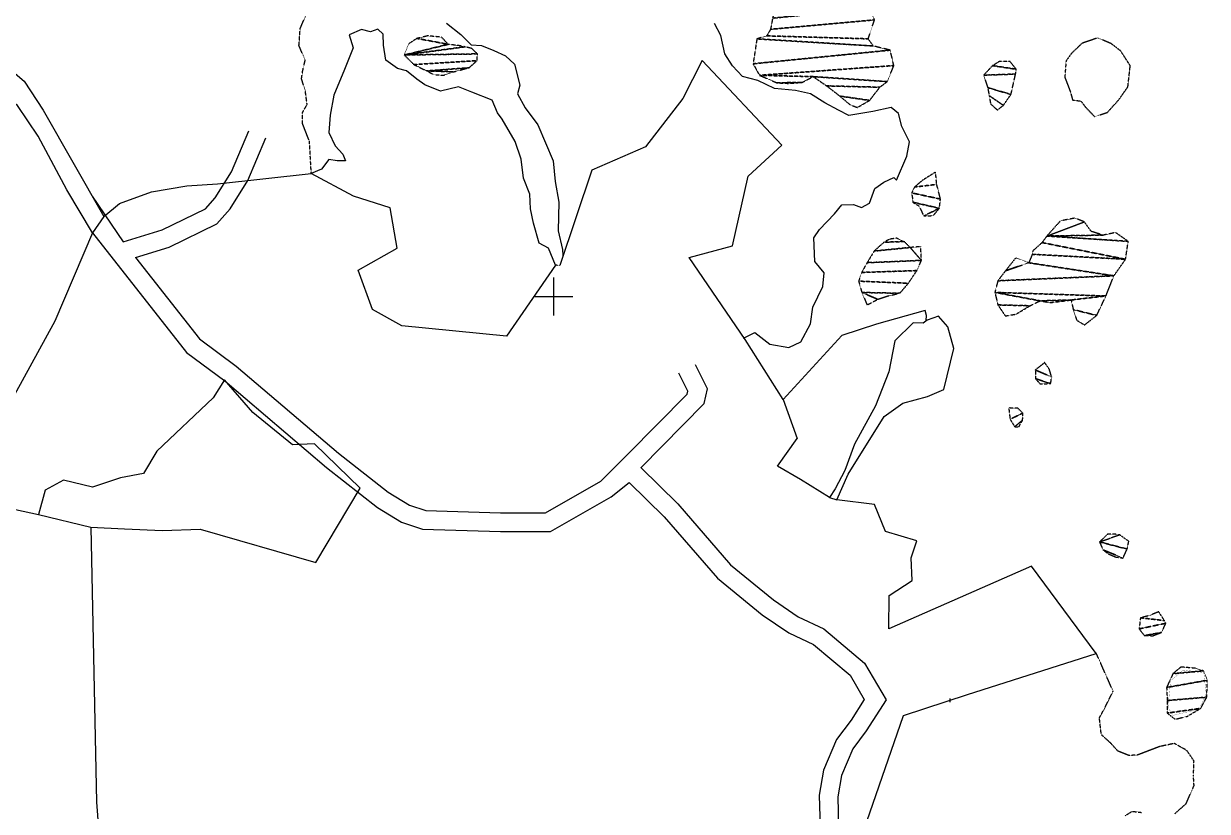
# Model space of a CAD drawing. Header units: metres. Extents: x 619047 to 657292, y 1301217 to 1319844.
# Drawn here: x 653645 to 654890, y 1317189 to 1318017 of the extents above; entities that cross this region are included whole.
import ezdxf

# ---------------------------------------------------------------- set-up
doc = ezdxf.new("R2010")
doc.units = ezdxf.units.M
doc.linetypes.add('HIDDEN', pattern=[0.375, 0.25, -0.125])
for name, color, linetype in [('2', 1, 'Continuous'), ('3', 7, 'Continuous'), ('42', 7, 'Continuous'), ('CVL_CUADCON_LIN', 8, 'Continuous')]:
    doc.layers.add(name, color=color, linetype=linetype)

# ---------------------------------------------------------------- blocks, each defined once
blk = doc.blocks.new('COORD')
at = {"layer": '42', "color": 2, "linetype": 'Continuous'}
for p, q in [((0, -2), (0, 2)), ((-2, 0), (2, 0))]:
    blk.add_line(p, q, dxfattribs=at)
blk = doc.blocks.new('COORD$')
at = {"layer": '42', "color": 2, "linetype": 'Continuous'}
blk.add_blockref('COORD', (0, 0), dxfattribs=at)

msp = doc.modelspace()

# ---------------------------------------------------------------- linework, layer by layer
at = {"layer": '2', "color": 1, "linetype": 'Continuous'}
for p, q in [((653728.94973, 1317814.28333), (653716.95373, 1317797.12233)), ((654443.93173, 1317621.84133), (654404.10773, 1317684.98633)), ((654443.93173, 1317621.84133), (654458.61073, 1317580.80433)), ((654492.83473, 1317518.61733), (654500.48473, 1317516.15633)), ((653660.36573, 1317500.96233), (653715.41173, 1317487.61333))]:
    msp.add_line(p, q, dxfattribs=at)
for points in [[(654089.58973, 1318017.87333), (654104.71273, 1318005.85033), (654115.75873, 1317995.05033), (654126.43373, 1317994.40933), (654139.44673, 1317989.22233), (654151.70473, 1317983.51833), (654161.20273, 1317974.73333), (654166.79173, 1317952.43733), (654164.60773, 1317943.51833), (654172.65173, 1317928.61933), (654185.81073, 1317910.72833), (654201.98873, 1317873.05333), (654204.01673, 1317851.22333), (654207.82173, 1317829.41533), (654207.15173, 1317799.16933), (654211.69273, 1317779.65633), (654212.25373, 1317773.22033)], [(654402.18473, 1317686.43033), (654414.11373, 1317692.27433), (654429.99873, 1317680.25933), (654449.85473, 1317676.42033), (654462.74073, 1317682.41233), (654472.68173, 1317701.58333), (654475.27773, 1317718.89133), (654485.69473, 1317740.86333), (654487.05573, 1317755.10833), (654477.26573, 1317767.19233), (654476.21873, 1317792.08233), (654482.21573, 1317800.79033), (654498.02973, 1317817.23333), (654505.79473, 1317826.72333), (654517.98573, 1317826.86333), (654526.40173, 1317823.91033), (654534.98673, 1317828.32833), (654540.39673, 1317843.88933), (654549.97273, 1317850.60533), (654560.58673, 1317855.30133), (654563.41273, 1317852.53833), (654574.04573, 1317877.81533), (654576.91873, 1317893.09433), (654569.11373, 1317909.26733), (654565.40173, 1317922.94633), (654557.71273, 1317928.95633), (654538.45473, 1317924.92433), (654513.10173, 1317920.82333), (654502.11673, 1317926.28733), (654487.80473, 1317934.00133), (654472.96473, 1317943.48733), (654456.92373, 1317946.86133), (654435.05373, 1317949.15233), (654417.43073, 1317957.58933), (654401.38173, 1317961.72633), (654390.58473, 1317973.03733), (654382.82073, 1317985.65333), (654378.28173, 1318004.91233), (654371.78773, 1318017.54333)], [(654204.51673, 1317763.05733), (654196.94173, 1317781.26633), (654187.23373, 1317786.23733), (654181.40473, 1317807.26033), (654178.18273, 1317822.46933), (654177.24373, 1317837.95833), (654170.70373, 1317854.65433), (654168.18773, 1317874.69933), (654162.13173, 1317893.43333), (654148.40473, 1317916.65333), (654143.50073, 1317923.45733), (654137.75973, 1317936.85933), (654116.32773, 1317945.25333), (654102.29273, 1317950.93733), (654083.54873, 1317946.40333), (654066.96473, 1317952.82033), (654058.51473, 1317958.82233), (654047.49173, 1317967.58933), (654038.06673, 1317970.02233), (654025.77173, 1317979.02933), (654023.30873, 1317994.50133), (654022.92073, 1318006.18533), (654017.52673, 1318011.45933), (654009.68573, 1318008.57433), (654000.25673, 1318011.26233), (653987.11473, 1318005.52133), (653991.33473, 1317991.84833), (653982.19673, 1317969.12933), (653971.07573, 1317942.06833), (653967.25073, 1317921.18833), (653965.93873, 1317902.62433), (653972.44773, 1317888.72333), (653980.42173, 1317879.92133), (653983.55073, 1317872.84233), (653974.65973, 1317872.99433), (653965.75273, 1317874.41733), (653957.99573, 1317864.16433), (653947.37873, 1317859.72333)], [(653585.20073, 1317990.76233), (653606.89773, 1317981.35433), (653625.78773, 1317973.18533), (653645.02373, 1317956.88933), (653665.18473, 1317926.37333), (653728.94973, 1317814.28333)], [(654404.10773, 1317684.98633), (654345.22573, 1317771.32133), (654390.83373, 1317783.50533), (654407.31173, 1317856.91333), (654442.53373, 1317889.32933), (654358.71773, 1317978.44933), (654338.31573, 1317938.56333), (654299.22773, 1317887.79833), (654242.57273, 1317863.29133), (654208.83573, 1317762.98033)], [(653716.95373, 1317797.12233), (653690.02173, 1317842.29733), (653659.91073, 1317898.87133), (653638.20573, 1317931.14733), (653606.98073, 1317951.88033), (653525.06373, 1317963.14033), (653492.21073, 1317948.53533), (653468.99073, 1317935.56433), (653446.27873, 1317922.60033), (653417.46673, 1317910.07433), (653282.08273, 1317887.94433), (653204.53473, 1317872.57433), (653154.89673, 1317859.80933), (653092.90673, 1317838.77333)], [(653749.38107, 1317787.61929), (653790.61559, 1317800.51099), (653835.96982, 1317822.50877), (653846.32701, 1317834.2205), (653863.3096, 1317861.33224), (653881.48481, 1317904.6329)], [(653762.35417, 1317771.12962), (653797.86005, 1317782.2303), (653848.05908, 1317806.5779), (653862.08738, 1317822.44086), (653880.77412, 1317852.27317), (653899.56615, 1317897.04336)], [(653728.94973, 1317814.28333), (653745.55473, 1317828.19433), (653779.19573, 1317840.52233), (653816.46573, 1317846.53833), (653848.69873, 1317848.68533), (653947.37873, 1317859.72333)], [(654204.51673, 1317763.05733), (654153.00073, 1317688.40733), (654042.59273, 1317699.43333), (654011.91373, 1317716.39633), (653996.72073, 1317757.93633), (654037.63273, 1317781.25833), (654030.56573, 1317823.39333), (653991.80473, 1317835.69333), (653947.37873, 1317859.72333)], [(653716.95373, 1317797.12233), (653677.37373, 1317704.43233), (653626.86673, 1317612.12533), (653561.34573, 1317522.18833), (653660.36573, 1317500.96233)], [(653716.95373, 1317797.12233), (653815.91393, 1317671.33723), (653856.25712, 1317641.50995), (653963.47521, 1317550.36864), (654017.08426, 1317508.38836), (654042.27295, 1317492.89972), (654064.58324, 1317485.46734), (654146.3853, 1317482.98849), (654199.06402, 1317482.98849), (654262.89614, 1317519.53278), (654282.10418, 1317534.39962), (654318.86947, 1317498.5416), (654374.79034, 1317433.91688), (654421.97455, 1317395.49059), (654449.93673, 1317376.27952), (654476.15018, 1317364.05165), (654514.59775, 1317331.73929), (654529.45145, 1317306.41428), (654515.47211, 1317284.58088), (654500.06581, 1317264.23644), (654486.56562, 1317231.84922), (654481.87203, 1317205.45324), (654482.8723, 1317171.42316)], [(653762.35417, 1317771.12962), (653829.69386, 1317685.53632), (653868.45041, 1317656.88211), (653975.87556, 1317565.56478), (654028.30085, 1317524.51148), (654050.61723, 1317510.78904), (654068.05219, 1317504.98081), (654146.68235, 1317502.59808), (654193.84789, 1317502.59808), (654251.97097, 1317535.87391), (654280.15203, 1317563.90245)], [(654594.48073, 1317704.81833), (654594.92773, 1317710.41733), (654593.34673, 1317715.48633), (654542.17073, 1317701.20833), (654505.70973, 1317689.12233), (654443.93173, 1317621.84133)], [(654595.49073, 1317705.33833), (654591.45873, 1317702.24333), (654580.78173, 1317702.63833), (654561.67673, 1317683.61733), (654555.42573, 1317651.00233), (654541.07773, 1317615.25033), (654519.15673, 1317574.83933), (654508.78473, 1317547.26633), (654498.83273, 1317527.83533), (654492.83473, 1317518.61733)], [(654555.33273, 1317380.44733), (654555.45773, 1317415.53933), (654579.67773, 1317431.56333), (654578.90873, 1317455.45733), (654584.81173, 1317473.32033), (654551.66973, 1317483.13733), (654540.17873, 1317511.49433), (654500.48473, 1317516.15633), (654512.38673, 1317543.23633), (654550.34673, 1317604.16133), (654570.01573, 1317618.10233), (654595.86073, 1317624.98933), (654613.06073, 1317632.29333), (654623.76873, 1317675.63533), (654617.42073, 1317698.45233), (654607.64273, 1317709.53633), (654595.49073, 1317705.33833)], [(654294.0865, 1317550.10511), (654360.97188, 1317617.65521), (654364.33993, 1317633.14384), (654351.87499, 1317658.39398)], [(653715.41173, 1317487.61333), (653750.65773, 1317485.77133), (653790.82673, 1317484.16633), (653830.45273, 1317485.60633), (653952.30773, 1317450.29133), (653998.71873, 1317528.59633), (653950.94073, 1317575.38233), (653927.57573, 1317574.11633), (653886.03573, 1317608.25433), (653856.18373, 1317642.51733), (653844.19273, 1317623.57333), (653784.83373, 1317567.50633), (653770.85973, 1317543.96333), (653746.51173, 1317539.63433), (653717.14273, 1317529.65833), (653686.56873, 1317536.96033), (653667.36973, 1317526.58333), (653660.36573, 1317500.96233)], [(654280.15203, 1317563.90245), (654343.02257, 1317627.39781), (654343.72133, 1317630.6112), (654334.29126, 1317649.71363)], [(654492.83473, 1317518.61733), (654462.13273, 1317537.61433), (654438.09273, 1317551.59733), (654458.61073, 1317580.80433)], [(654294.16311, 1317550.18248), (654333.15522, 1317512.00049), (654388.49967, 1317448.0419), (654433.7377, 1317411.20056), (654459.7005, 1317393.36315), (654486.7854, 1317380.72876), (654529.80224, 1317344.57626), (654552.44857, 1317305.96514), (654531.57072, 1317273.35743), (654517.20555, 1317254.38784), (654505.49501, 1317226.294), (654501.53252, 1317204.00964), (654502.45531, 1317172.61549)], [(653715.41173, 1317487.61333), (653721.25873, 1317198.26333), (653725.75673, 1317138.09433), (653729.39273, 1317064.44733), (653603.88073, 1317067.58633), (653529.55273, 1317125.94133), (653360.56573, 1317177.11533), (653270.58573, 1317227.15933)], [(653729.39273, 1317064.44733), (653855.28073, 1317073.93733), (653877.58373, 1316939.91533), (653969.10573, 1316936.31533), (654109.94273, 1316931.20833), (654159.89473, 1316918.01133), (654205.78573, 1316904.26133), (654287.85873, 1316881.74433), (654370.84673, 1316868.39033), (654431.95073, 1316857.85533), (654477.70373, 1316856.81733), (654483.41473, 1316938.75733), (654494.18673, 1317022.78433), (654510.57573, 1317104.32933), (654519.31673, 1317141.54733), (654570.55673, 1317289.57733), (654637.91073, 1317311.65633), (654773.64673, 1317354.80833), (654705.55573, 1317446.63933), (654555.33273, 1317380.44733)]]:
    msp.add_lwpolyline(points, dxfattribs=at)
at = {"layer": '3', "color": 30, "linetype": 'HIDDEN'}
msp.add_line((654208.83573, 1317762.98033), (654204.51673, 1317763.05733), dxfattribs=at)
for points in [[(653947.37873, 1317859.72333), (653945.46873, 1317893.49633), (653938.14273, 1317912.21633), (653938.26373, 1317923.90633), (653942.99273, 1317932.34533), (653941.04973, 1317946.80633), (653937.09773, 1317959.21233), (653938.27473, 1317967.35633), (653940.93773, 1317978.82133), (653934.41173, 1317994.24733), (653935.72873, 1318012.30333), (653947.35773, 1318039.37033)], [(654799.23573, 1317988.65433), (654789.49873, 1317996.16633), (654775.31473, 1318002.33733), (654758.65873, 1317996.66033), (654747.60273, 1317986.11633), (654741.80973, 1317978.06933), (654740.48073, 1317961.02933), (654746.50173, 1317945.34433), (654748.62973, 1317936.98333), (654757.53273, 1317935.81533), (654762.43373, 1317929.26433), (654771.94373, 1317919.46333), (654785.35473, 1317923.93633), (654797.14273, 1317937.03033), (654806.85773, 1317950.77833), (654809.34773, 1317973.05233), (654799.23573, 1317988.65433)], [(654856.27273, 1317186.08633), (654868.08973, 1317196.63933), (654876.50673, 1317215.79333), (654875.88573, 1317225.69533), (654876.46773, 1317241.45633), (654868.97473, 1317252.55133), (654855.68173, 1317260.02233), (654840.47773, 1317256.79933), (654817.21173, 1317247.89333), (654808.07473, 1317247.28133), (654796.33673, 1317251.97433), (654788.61973, 1317260.52533), (654778.86673, 1317269.30733), (654776.88573, 1317287.07133), (654781.86373, 1317296.02233), (654791.29973, 1317314.93333), (654773.64673, 1317354.80833)], [(654803.97273, 1317183.96333), (654811.28573, 1317188.62133), (654821.20473, 1317187.46433)]]:
    msp.add_lwpolyline(points, dxfattribs=at)
at = {"layer": 'CVL_CUADCON_LIN', "color": 2, "ltscale": 0.5, "flags": 128}
msp.add_lwpolyline([(653716.65425, 1317835.89707), (653749.38107, 1317787.61929)], dxfattribs=at)
at = {"layer": 'CVL_CUADCON_LIN', "color": 4, "ltscale": 0.5, "const_width": 0.2, "flags": 128}
msp.add_lwpolyline([(654849.12157, 1317298.21155), (654854.04002, 1317289.50472), (654882.02071, 1317296.08248), (654889.2719, 1317312.448), (654886.74548, 1317334.70507), (654865.09073, 1317337.21735), (654851.78038, 1317325.88412)], close=True, dxfattribs=at)
for points in [[(654889.2719, 1317312.448), (654886.74548, 1317334.70507)], [(654851.78038, 1317325.88412), (654849.12157, 1317298.21155)]]:
    msp.add_lwpolyline(points, dxfattribs=at)
at = {"layer": 'CVL_CUADCON_LIN', "color": 4, "ltscale": 0.5, "flags": 128}
msp.add_lwpolyline([(654619.44573, 1317307.30833), (654619.44573, 1317303.30833)], dxfattribs=at)

# ---------------------------------------------------------------- block references
at = {"layer": '42', "color": 1, "linetype": 'Continuous', "xscale": 10, "yscale": 10}
msp.add_blockref('COORD$', (654202.60373, 1317730.38433), dxfattribs=at)

# ---------------------------------------------------------------- meshes
at = {"layer": '3', "color": 30, "linetype": 'HIDDEN'}
mesh = msp.add_polyface(dxfattribs=at)
corners = [(654464.18973, 1317955.58333), (654437.52673, 1317955.02433), (654497.63073, 1318074.37533), (654474.74773, 1318076.40033), (654508.86873, 1318068.91333), (654468.96373, 1318071.25233), (654518.87273, 1318060.38833), (654465.03673, 1318059.26533), (654525.10373, 1318048.51733), (654461.85473, 1318048.81033), (654534.93173, 1318033.12933), (654452.52773, 1318042.60533), (654432.93873, 1318023.07033), (654540.14773, 1318021.24733), (654430.78673, 1318011.35733), (654533.51773, 1318001.35133), (654426.80173, 1318004.45133), (654538.93773, 1317993.79033), (654416.42373, 1318001.28333), (654556.76773, 1317989.42033), (654412.40573, 1317975.06533), (654560.50873, 1317973.20133), (654419.14773, 1317962.94533), (654553.58973, 1317956.35133), (654475.55173, 1317961.55733), (654545.78373, 1317950.41833), (654489.88773, 1317951.81133), (654535.01973, 1317936.57333), (654503.72673, 1317941.04433), (654437.06773, 1318039.63333), (654484.86873, 1318079.81933), (654522.15173, 1317929.05833), (654514.75473, 1317931.76833), (654450.23373, 1317954.40733), (654443.10473, 1318044.78433)]
mesh.append_faces([[corners[k] for k in face] for face in [(0, 1, 33), (3, 2, 30), (27, 28, 32, 31), (29, 11, 34)]], dxfattribs={"vtx0": -1, "color": 30})
mesh.append_faces([[corners[k] for k in face] for face in [(21, 22, 24, 23)]], dxfattribs={"vtx0": -1, "vtx1": -1, "vtx2": -1, "color": 30})
mesh.append_faces([[corners[k] for k in face] for face in [(10, 11, 29, 12)]], dxfattribs={"vtx0": -1, "vtx1": -1, "vtx3": -1, "color": 30})
mesh.append_faces([[corners[k] for k in face] for face in [(1, 0, 24, 22), (2, 3, 5, 4), (4, 5, 7, 6), (6, 7, 9, 8), (8, 9, 11, 10), (10, 12, 14, 13), (13, 14, 16, 15), (15, 16, 18, 17), (17, 18, 20, 19), (19, 20, 22, 21), (23, 24, 26, 25), (25, 26, 28, 27)]], dxfattribs={"vtx0": -1, "vtx2": -1, "color": 30})
mesh = msp.add_polyface(dxfattribs=at)
corners = [(654091.62273, 1317995.53633), (654058.53173, 1318001.76433), (654045.26873, 1317984.33433), (654109.17873, 1317992.94233), (654122.21773, 1317985.46833), (654121.79173, 1317978.34833), (654055.28973, 1317974.28533), (654113.49473, 1317970.88533), (654068.82873, 1317967.57933), (654097.54073, 1317966.63733), (654116.30973, 1317991.24533), (654109.18873, 1317969.81933), (654087.41973, 1317963.21833), (654076.75073, 1317963.35033), (654049.96073, 1317996.07633), (654069.93073, 1318004.43633), (654084.42473, 1318003.07733), (654103.06873, 1317994.14233)]
mesh.append_faces([[corners[k] for k in face] for face in [(1, 0, 16, 15), (9, 8, 13, 12)]], dxfattribs={"vtx0": -1, "color": 30})
mesh.append_faces([[corners[k] for k in face] for face in [(0, 2, 3, 17), (3, 2, 4, 10), (7, 8, 9, 11)]], dxfattribs={"vtx0": -1, "vtx1": -1, "color": 30})
mesh.append_faces([[corners[k] for k in face] for face in [(4, 2, 6, 5), (5, 6, 8, 7)]], dxfattribs={"vtx0": -1, "vtx2": -1, "color": 30})
mesh.append_faces([[corners[k] for k in face] for face in [(0, 1, 14, 2)]], dxfattribs={"vtx0": -1, "vtx3": -1, "color": 30})
mesh = msp.add_polyface(dxfattribs=at)
corners = [(654689.33173, 1317969.33833), (654664.39573, 1317973.11833), (654688.62773, 1317964.24833), (654655.11273, 1317963.10233), (654683.79173, 1317942.84833), (654659.32673, 1317949.93733), (654675.79573, 1317931.32333), (654660.94673, 1317941.57133), (654671.71173, 1317977.52233), (654682.63273, 1317977.64633), (654669.50173, 1317926.42333), (654662.31573, 1317932.94733)]
mesh.append_faces([[corners[k] for k in face] for face in [(1, 0, 9, 8), (6, 7, 11, 10)]], dxfattribs={"vtx0": -1, "color": 30})
mesh.append_faces([[corners[k] for k in face] for face in [(0, 1, 3, 2), (2, 3, 5, 4), (4, 5, 7, 6)]], dxfattribs={"vtx0": -1, "vtx2": -1, "color": 30})
mesh = msp.add_polyface(dxfattribs=at)
corners = [(654605.62573, 1317848.19333), (654582.28973, 1317845.38533), (654609.61273, 1317832.73833), (654579.31173, 1317839.25233), (654608.45273, 1317823.06933), (654580.69473, 1317829.35833), (654592.03573, 1317815.00533), (654601.93673, 1317815.37233), (654587.09073, 1317825.36633), (654590.84373, 1317852.59733), (654604.46173, 1317861.13833)]
mesh.append_faces([[corners[k] for k in face] for face in [(1, 0, 10, 9), (4, 6, 7)]], dxfattribs={"vtx0": -1, "color": 30})
mesh.append_faces([[corners[k] for k in face] for face in [(0, 1, 3, 2), (2, 3, 5, 4)]], dxfattribs={"vtx0": -1, "vtx2": -1, "color": 30})
mesh.append_faces([[corners[k] for k in face] for face in [(4, 5, 8, 6)]], dxfattribs={"vtx0": -1, "vtx3": -1, "color": 30})
mesh = msp.add_polyface(dxfattribs=at)
corners = [(654774.07973, 1317710.36533), (654749.37273, 1317716.43533), (654807.22573, 1317788.24433), (654721.56273, 1317793.87133), (654804.39273, 1317769.40833), (654716.56173, 1317786.95333), (654706.28873, 1317774.63933), (654792.14573, 1317751.99033), (654702.58073, 1317765.70333), (654670.03173, 1317746.78233), (654783.75173, 1317730.80433), (654666.86873, 1317734.54933), (654714.46873, 1317725.69233), (654703.85973, 1317720.48933), (654670.06773, 1317721.37333), (654761.01673, 1317808.80633), (654747.22473, 1317726.57533), (654780.98873, 1317794.80533), (654678.03873, 1317757.29233), (654688.80573, 1317770.88233), (654696.45373, 1317768.42833), (654706.75573, 1317778.20233), (654735.85873, 1317809.78933), (654751.31973, 1317812.76033), (654768.24373, 1317798.72433), (654793.91173, 1317797.49333), (654761.24073, 1317700.30933), (654753.05573, 1317705.29733), (654736.57273, 1317725.18233), (654725.15873, 1317723.78133), (654689.22873, 1317711.68233), (654677.82073, 1317709.77333)]
mesh.append_faces([[corners[k] for k in face] for face in [(0, 1, 27, 26), (13, 14, 31, 30), (3, 15, 23, 22), (16, 12, 29, 28), (18, 8, 20, 19)]], dxfattribs={"vtx0": -1, "color": 30})
mesh.append_faces([[corners[k] for k in face] for face in [(15, 3, 17, 24)]], dxfattribs={"vtx0": -1, "vtx1": -1, "color": 30})
mesh.append_faces([[corners[k] for k in face] for face in [(10, 11, 12, 16)]], dxfattribs={"vtx0": -1, "vtx1": -1, "vtx2": -1, "vtx3": -1, "color": 30})
mesh.append_faces([[corners[k] for k in face] for face in [(7, 8, 18, 9)]], dxfattribs={"vtx0": -1, "vtx1": -1, "vtx3": -1, "color": 30})
mesh.append_faces([[corners[k] for k in face] for face in [(1, 0, 10, 16), (2, 3, 5, 4), (4, 6, 8, 7), (7, 9, 11, 10), (12, 11, 14, 13)]], dxfattribs={"vtx0": -1, "vtx2": -1, "color": 30})
mesh.append_faces([[corners[k] for k in face] for face in [(3, 2, 25, 17), (4, 5, 21, 6)]], dxfattribs={"vtx0": -1, "vtx3": -1, "color": 30})
mesh = msp.add_polyface(dxfattribs=at)
corners = [(654589.52173, 1317768.22233), (654577.68273, 1317781.80833), (654532.39973, 1317765.79033), (654584.81873, 1317757.49633), (654526.67473, 1317755.56133), (654575.82673, 1317744.18033), (654523.47773, 1317746.37733), (654566.80273, 1317733.65933), (654526.91573, 1317734.47333), (654543.50773, 1317727.29433), (654571.51473, 1317788.09033), (654550.18773, 1317787.33833), (654539.87973, 1317778.07233), (654555.73973, 1317790.45033), (654563.34773, 1317791.55433), (654588.84873, 1317782.69833), (654554.89573, 1317730.98233), (654532.39973, 1317721.32333)]
mesh.append_faces([[corners[k] for k in face] for face in [(1, 0, 15), (9, 8, 17), (11, 10, 14, 13)]], dxfattribs={"vtx0": -1, "color": 30})
mesh.append_faces([[corners[k] for k in face] for face in [(7, 8, 9, 16)]], dxfattribs={"vtx0": -1, "vtx1": -1, "color": 30})
mesh.append_faces([[corners[k] for k in face] for face in [(0, 1, 12, 2)]], dxfattribs={"vtx0": -1, "vtx1": -1, "vtx3": -1, "color": 30})
mesh.append_faces([[corners[k] for k in face] for face in [(0, 2, 4, 3), (3, 4, 6, 5), (5, 6, 8, 7), (10, 11, 12, 1)]], dxfattribs={"vtx0": -1, "vtx2": -1, "color": 30})
mesh = msp.add_polyface(dxfattribs=at)
corners = [(654726.56073, 1317645.53533), (654709.45773, 1317652.96333), (654725.62273, 1317638.66433), (654709.56173, 1317643.81633), (654724.18173, 1317653.63933), (654714.45173, 1317638.28233), (654719.27573, 1317660.69833)]
mesh.append_faces([[corners[k] for k in face] for face in [(1, 0, 4, 6), (2, 3, 5)]], dxfattribs={"vtx0": -1, "color": 30})
mesh.append_faces([[corners[k] for k in face] for face in [(0, 1, 3, 2)]], dxfattribs={"vtx0": -1, "vtx2": -1, "color": 30})
mesh = msp.add_polyface(dxfattribs=at)
corners = [(654696.26073, 1317607.58233), (654682.87273, 1317601.07733), (654696.09073, 1317600.21233), (654687.78773, 1317593.25633), (654691.12273, 1317612.60633), (654692.10873, 1317593.05133), (654681.46673, 1317613.00333)]
mesh.append_faces([[corners[k] for k in face] for face in [(1, 0, 4, 6), (2, 3, 5)]], dxfattribs={"vtx0": -1, "color": 30})
mesh.append_faces([[corners[k] for k in face] for face in [(0, 1, 3, 2)]], dxfattribs={"vtx0": -1, "vtx2": -1, "color": 30})
mesh = msp.add_polyface(dxfattribs=at)
corners = [(654798.30973, 1317479.41433), (654777.05773, 1317472.05633), (654806.09973, 1317464.51133), (654801.63573, 1317455.05833), (654780.70873, 1317463.71333), (654793.74873, 1317456.23933), (654786.34573, 1317459.45733), (654785.59973, 1317480.28533), (654791.94873, 1317480.35733), (654807.78473, 1317472.66233)]
mesh.append_faces([[corners[k] for k in face] for face in [(1, 0, 8, 7), (3, 4, 6, 5)]], dxfattribs={"vtx0": -1, "color": 30})
mesh.append_faces([[corners[k] for k in face] for face in [(0, 1, 2, 9)]], dxfattribs={"vtx0": -1, "vtx1": -1, "color": 30})
mesh.append_faces([[corners[k] for k in face] for face in [(2, 1, 4, 3)]], dxfattribs={"vtx0": -1, "vtx2": -1, "color": 30})
mesh = msp.add_polyface(dxfattribs=at)
corners = [(654845.31473, 1317389.23933), (654820.13373, 1317392.25433), (654846.86973, 1317386.46133), (654818.74373, 1317380.54933), (654842.15473, 1317376.75233), (654824.15773, 1317373.49733), (654833.30373, 1317373.34733), (654829.25373, 1317394.39133), (654839.36573, 1317398.57233)]
mesh.append_faces([[corners[k] for k in face] for face in [(1, 0, 8, 7), (4, 5, 6)]], dxfattribs={"vtx0": -1, "color": 30})
mesh.append_faces([[corners[k] for k in face] for face in [(0, 1, 3, 2), (2, 3, 5, 4)]], dxfattribs={"vtx0": -1, "vtx2": -1, "color": 30})
mesh = msp.add_polyface(dxfattribs=at)
corners = [(654886.55873, 1317336.35033), (654854.33373, 1317333.44033), (654890.48173, 1317326.48533), (654847.64273, 1317318.88033), (654889.92273, 1317308.69233), (654848.30773, 1317305.16733), (654883.45373, 1317296.92933), (654848.20473, 1317291.95233), (654878.39973, 1317339.05133), (654869.57773, 1317288.63933), (654856.66073, 1317285.44233), (654862.63673, 1317340.39633)]
mesh.append_faces([[corners[k] for k in face] for face in [(1, 0, 8, 11), (6, 7, 10, 9)]], dxfattribs={"vtx0": -1, "color": 30})
mesh.append_faces([[corners[k] for k in face] for face in [(0, 1, 3, 2), (2, 3, 5, 4), (4, 5, 7, 6)]], dxfattribs={"vtx0": -1, "vtx2": -1, "color": 30})

doc.saveas('drawing.dxf')
